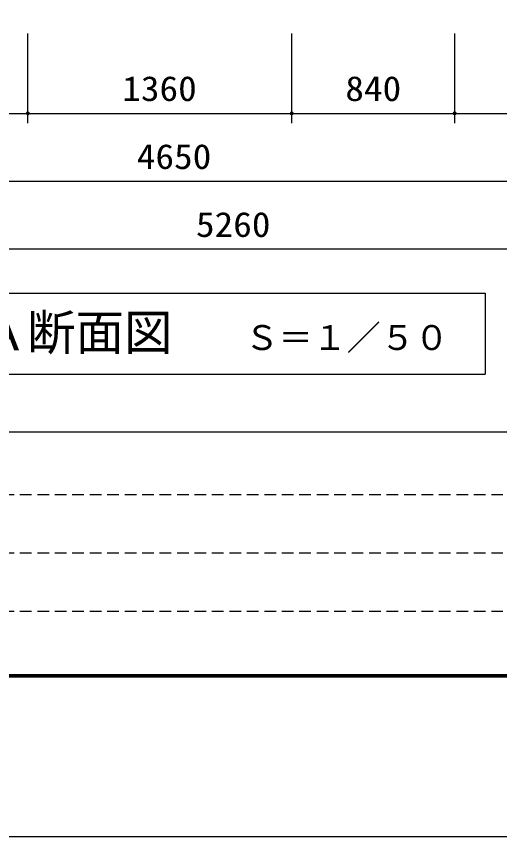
# Model space of a CAD drawing. Units: millimetres, scale not verified. Extents: x -14850 to 14850, y -10500 to 10500.
# Drawn here: x -7868 to -5377, y -10500 to -6276 of the extents above; entities that cross this region are included whole.
import ezdxf
from ezdxf.enums import TextEntityAlignment as Align

# ---------------------------------------------------------------- set-up
doc = ezdxf.new("R2010")
doc.units = ezdxf.units.MM
doc.header["$LTSCALE"] = 50
doc.linetypes.add('DASHED1', pattern=[1.8, 1.2, -0.6])
for name, color, linetype, lineweight in [('0-3_製作', 5, 'Continuous', 25), ('0-5_水管', 3, 'Continuous', 25), ('0-7_図面枠', 7, 'Continuous', 25), ('0-8_Axis_waku', 7, 'Continuous', 25)]:
    doc.layers.add(name, color=color, linetype=linetype, lineweight=lineweight)
doc.styles.add('ＭＳ ゴシック', font='')
doc.styles.get('ＭＳ ゴシック').set_extended_font_data('MS Gothic')

msp = doc.modelspace()

# ---------------------------------------------------------------- linework, layer by layer
at = {"layer": '0-3_製作', "color": 2}
for p, q in [((-7809, -6825.02), (-7809, -6364)), ((-6449, -6825.02), (-6449, -6364)), ((-5609, -6825.02), (-5609, -6364)), ((-9379, -6775.02), (-7809, -6775.02)), ((-7809, -6775.02), (-6449, -6775.02)), ((-6449, -6775.02), (-5609, -6775.02)), ((-5609, -6775.02), (-4729, -6775.02)), ((-9379, -7125.02), (-4729, -7125.02)), ((-4119, -7475.02), (-9379, -7475.02))]:
    msp.add_line(p, q, dxfattribs=at)
at = {"layer": '0-3_製作'}
for points in [[(-7818.98, -6774.39), (-7809, -6775.02), (-7819, -6775.02)], [(-7819, -6775.02), (-7810.87, -6784.84), (-7818.92, -6776.27)], [(-7819, -6775.02), (-7809.63, -6785), (-7810.87, -6784.84)], [(-7809, -6775.02), (-7809.63, -6785), (-7819, -6775.02)], [(-7818.82, -6773.14), (-7809, -6775.02), (-7818.98, -6774.39)], [(-7818.92, -6776.27), (-7812.09, -6784.53), (-7818.68, -6777.51)], [(-7818.92, -6776.27), (-7810.87, -6784.84), (-7812.09, -6784.53)], [(-7818.51, -6771.93), (-7809, -6775.02), (-7818.82, -6773.14)], [(-7818.68, -6777.51), (-7813.26, -6784.07), (-7818.3, -6778.7)], [(-7818.68, -6777.51), (-7812.09, -6784.53), (-7813.26, -6784.07)], [(-7818.05, -6770.76), (-7809, -6775.02), (-7818.51, -6771.93)], [(-7818.3, -6778.7), (-7814.36, -6783.46), (-7817.76, -6779.84)], [(-7818.3, -6778.7), (-7813.26, -6784.07), (-7814.36, -6783.46)], [(-7817.44, -6769.66), (-7809, -6775.02), (-7818.05, -6770.76)], [(-7817.76, -6779.84), (-7815.37, -6782.72), (-7817.09, -6780.9)], [(-7817.76, -6779.84), (-7814.36, -6783.46), (-7815.37, -6782.72)], [(-7816.7, -6768.64), (-7809, -6775.02), (-7817.44, -6769.66)], [(-7817.09, -6780.9), (-7815.37, -6782.72), (-7816.29, -6781.86)], [(-7815.84, -6767.73), (-7809, -6775.02), (-7816.7, -6768.64)], [(-7814.88, -6766.93), (-7809, -6775.02), (-7815.84, -6767.73)], [(-7814.88, -6766.93), (-7809, -6765.02), (-7809, -6775.02)], [(-7813.82, -6766.26), (-7809, -6765.02), (-7814.88, -6766.93)], [(-7812.68, -6765.72), (-7809, -6765.02), (-7813.82, -6766.26)], [(-7811.49, -6765.33), (-7809, -6765.02), (-7812.68, -6765.72)], [(-7810.25, -6765.1), (-7809, -6765.02), (-7811.49, -6765.33)], [(-7809, -6775.02), (-7809, -6785.02), (-7809.63, -6785)], [(-7809, -6765.02), (-7799, -6775.02), (-7809, -6775.02)], [(-7808.37, -6765.04), (-7799, -6775.02), (-7809, -6765.02)], [(-7809, -6775.02), (-7807.75, -6784.94), (-7809, -6785.02)], [(-7809, -6775.02), (-7806.51, -6784.7), (-7807.75, -6784.94)], [(-7809, -6775.02), (-7805.32, -6784.32), (-7806.51, -6784.7)], [(-7809, -6775.02), (-7804.18, -6783.78), (-7805.32, -6784.32)], [(-7809, -6775.02), (-7803.12, -6783.11), (-7804.18, -6783.78)], [(-7809, -6775.02), (-7802.15, -6782.31), (-7803.12, -6783.11)], [(-7799, -6775.02), (-7802.15, -6782.31), (-7809, -6775.02)], [(-7807.12, -6765.2), (-7799, -6775.02), (-7808.37, -6765.04)], [(-7807.12, -6765.2), (-7799.08, -6773.77), (-7799, -6775.02)], [(-7805.91, -6765.51), (-7799.08, -6773.77), (-7807.12, -6765.2)], [(-7805.91, -6765.51), (-7799.31, -6772.53), (-7799.08, -6773.77)], [(-7804.74, -6765.97), (-7799.31, -6772.53), (-7805.91, -6765.51)], [(-7804.74, -6765.97), (-7799.7, -6771.34), (-7799.31, -6772.53)], [(-7803.64, -6766.58), (-7799.7, -6771.34), (-7804.74, -6765.97)], [(-7803.64, -6766.58), (-7800.24, -6770.2), (-7799.7, -6771.34)], [(-7802.62, -6767.31), (-7800.24, -6770.2), (-7803.64, -6766.58)], [(-7802.62, -6767.31), (-7800.91, -6769.14), (-7800.24, -6770.2)], [(-7801.71, -6768.17), (-7800.91, -6769.14), (-7802.62, -6767.31)], [(-7799, -6775.02), (-7801.29, -6781.39), (-7802.15, -6782.31)], [(-7799, -6775.02), (-7800.56, -6780.38), (-7801.29, -6781.39)], [(-7799, -6775.02), (-7799.95, -6779.28), (-7800.56, -6780.38)], [(-7799, -6775.02), (-7799.49, -6778.11), (-7799.95, -6779.28)], [(-7799, -6775.02), (-7799.18, -6776.89), (-7799.49, -6778.11)], [(-7799, -6775.02), (-7799.02, -6775.65), (-7799.18, -6776.89)], [(-6458.98, -6774.39), (-6449, -6775.02), (-6459, -6775.02)], [(-6459, -6775.02), (-6449.63, -6785), (-6458.92, -6776.27)], [(-6459, -6775.02), (-6449, -6785.02), (-6449.63, -6785)], [(-6459, -6775.02), (-6449, -6775.02), (-6449, -6785.02)], [(-6458.82, -6773.14), (-6449, -6775.02), (-6458.98, -6774.39)], [(-6458.92, -6776.27), (-6450.87, -6784.84), (-6458.68, -6777.51)], [(-6458.92, -6776.27), (-6449.63, -6785), (-6450.87, -6784.84)], [(-6458.51, -6771.93), (-6449, -6775.02), (-6458.82, -6773.14)], [(-6458.68, -6777.51), (-6452.09, -6784.53), (-6458.3, -6778.7)], [(-6458.68, -6777.51), (-6450.87, -6784.84), (-6452.09, -6784.53)], [(-6458.05, -6770.76), (-6449, -6775.02), (-6458.51, -6771.93)], [(-6458.3, -6778.7), (-6453.26, -6784.07), (-6457.76, -6779.84)], [(-6458.3, -6778.7), (-6452.09, -6784.53), (-6453.26, -6784.07)], [(-6457.44, -6769.66), (-6449, -6775.02), (-6458.05, -6770.76)], [(-6457.76, -6779.84), (-6454.36, -6783.46), (-6457.09, -6780.9)], [(-6457.76, -6779.84), (-6453.26, -6784.07), (-6454.36, -6783.46)], [(-6456.7, -6768.64), (-6449, -6775.02), (-6457.44, -6769.66)], [(-6457.09, -6780.9), (-6455.37, -6782.72), (-6456.29, -6781.86)], [(-6457.09, -6780.9), (-6454.36, -6783.46), (-6455.37, -6782.72)], [(-6455.84, -6767.73), (-6449, -6775.02), (-6456.7, -6768.64)], [(-6455.84, -6767.73), (-6449, -6765.02), (-6449, -6775.02)], [(-6454.88, -6766.93), (-6449, -6765.02), (-6455.84, -6767.73)], [(-6453.82, -6766.26), (-6449, -6765.02), (-6454.88, -6766.93)], [(-6452.68, -6765.72), (-6449, -6765.02), (-6453.82, -6766.26)], [(-6451.49, -6765.33), (-6449, -6765.02), (-6452.68, -6765.72)], [(-6450.25, -6765.1), (-6449, -6765.02), (-6451.49, -6765.33)], [(-6449, -6765.02), (-6439, -6775.02), (-6449, -6775.02)], [(-6449, -6765.02), (-6439.08, -6773.77), (-6439, -6775.02)], [(-6448.37, -6765.04), (-6439.08, -6773.77), (-6449, -6765.02)], [(-6449, -6775.02), (-6447.75, -6784.94), (-6449, -6785.02)], [(-6449, -6775.02), (-6446.51, -6784.7), (-6447.75, -6784.94)], [(-6449, -6775.02), (-6445.32, -6784.32), (-6446.51, -6784.7)], [(-6449, -6775.02), (-6444.18, -6783.78), (-6445.32, -6784.32)], [(-6449, -6775.02), (-6443.12, -6783.11), (-6444.18, -6783.78)], [(-6449, -6775.02), (-6442.15, -6782.31), (-6443.12, -6783.11)], [(-6449, -6775.02), (-6441.29, -6781.39), (-6442.15, -6782.31)], [(-6439, -6775.02), (-6441.29, -6781.39), (-6449, -6775.02)], [(-6447.12, -6765.2), (-6439.08, -6773.77), (-6448.37, -6765.04)], [(-6447.12, -6765.2), (-6439.31, -6772.53), (-6439.08, -6773.77)], [(-6445.91, -6765.51), (-6439.31, -6772.53), (-6447.12, -6765.2)], [(-6445.91, -6765.51), (-6439.7, -6771.34), (-6439.31, -6772.53)], [(-6444.74, -6765.97), (-6439.7, -6771.34), (-6445.91, -6765.51)], [(-6444.74, -6765.97), (-6440.24, -6770.2), (-6439.7, -6771.34)], [(-6443.64, -6766.58), (-6440.24, -6770.2), (-6444.74, -6765.97)], [(-6443.64, -6766.58), (-6440.91, -6769.14), (-6440.24, -6770.2)], [(-6442.62, -6767.31), (-6440.91, -6769.14), (-6443.64, -6766.58)], [(-6442.62, -6767.31), (-6441.71, -6768.17), (-6440.91, -6769.14)], [(-6439, -6775.02), (-6440.56, -6780.38), (-6441.29, -6781.39)], [(-6439, -6775.02), (-6439.95, -6779.28), (-6440.56, -6780.38)], [(-6439, -6775.02), (-6439.49, -6778.11), (-6439.95, -6779.28)], [(-6439, -6775.02), (-6439.18, -6776.89), (-6439.49, -6778.11)], [(-6439, -6775.02), (-6439.02, -6775.65), (-6439.18, -6776.89)], [(-5618.98, -6774.39), (-5609, -6775.02), (-5619, -6775.02)], [(-5619, -6775.02), (-5609, -6775.02), (-5618.92, -6776.27)], [(-5618.82, -6773.14), (-5609, -6775.02), (-5618.98, -6774.39)], [(-5618.92, -6776.27), (-5609, -6775.02), (-5609, -6785.02)], [(-5618.92, -6776.27), (-5609.63, -6785), (-5618.68, -6777.51)], [(-5618.92, -6776.27), (-5609, -6785.02), (-5609.63, -6785)], [(-5618.51, -6771.93), (-5609, -6775.02), (-5618.82, -6773.14)], [(-5618.68, -6777.51), (-5610.87, -6784.84), (-5618.3, -6778.7)], [(-5618.68, -6777.51), (-5609.63, -6785), (-5610.87, -6784.84)], [(-5618.05, -6770.76), (-5609, -6775.02), (-5618.51, -6771.93)], [(-5618.3, -6778.7), (-5612.09, -6784.53), (-5617.76, -6779.84)], [(-5618.3, -6778.7), (-5610.87, -6784.84), (-5612.09, -6784.53)], [(-5617.44, -6769.66), (-5609, -6775.02), (-5618.05, -6770.76)], [(-5617.76, -6779.84), (-5613.26, -6784.07), (-5617.09, -6780.9)], [(-5617.76, -6779.84), (-5612.09, -6784.53), (-5613.26, -6784.07)], [(-5616.7, -6768.64), (-5609, -6775.02), (-5617.44, -6769.66)], [(-5617.09, -6780.9), (-5614.36, -6783.46), (-5616.29, -6781.86)], [(-5617.09, -6780.9), (-5613.26, -6784.07), (-5614.36, -6783.46)], [(-5615.84, -6767.73), (-5609, -6775.02), (-5616.7, -6768.64)], [(-5616.29, -6781.86), (-5614.36, -6783.46), (-5615.37, -6782.72)], [(-5615.84, -6767.73), (-5609, -6765.02), (-5609, -6775.02)], [(-5614.88, -6766.93), (-5609, -6765.02), (-5615.84, -6767.73)], [(-5613.82, -6766.26), (-5609, -6765.02), (-5614.88, -6766.93)], [(-5612.68, -6765.72), (-5609, -6765.02), (-5613.82, -6766.26)], [(-5611.48, -6765.33), (-5609, -6765.02), (-5612.68, -6765.72)], [(-5610.25, -6765.1), (-5609, -6765.02), (-5611.48, -6765.33)], [(-5609, -6765.02), (-5599, -6775.02), (-5609, -6775.02)], [(-5609, -6765.02), (-5599.08, -6773.77), (-5599, -6775.02)], [(-5609, -6765.02), (-5599.31, -6772.53), (-5599.08, -6773.77)], [(-5608.37, -6765.04), (-5599.31, -6772.53), (-5609, -6765.02)], [(-5609, -6775.02), (-5607.74, -6784.94), (-5609, -6785.02)], [(-5609, -6775.02), (-5606.51, -6784.7), (-5607.74, -6784.94)], [(-5609, -6775.02), (-5605.32, -6784.32), (-5606.51, -6784.7)], [(-5609, -6775.02), (-5604.18, -6783.78), (-5605.32, -6784.32)], [(-5609, -6775.02), (-5603.12, -6783.11), (-5604.18, -6783.78)], [(-5609, -6775.02), (-5602.15, -6782.31), (-5603.12, -6783.11)], [(-5609, -6775.02), (-5601.29, -6781.39), (-5602.15, -6782.31)], [(-5609, -6775.02), (-5600.55, -6780.38), (-5601.29, -6781.39)], [(-5599, -6775.02), (-5600.55, -6780.38), (-5609, -6775.02)], [(-5607.12, -6765.2), (-5599.31, -6772.53), (-5608.37, -6765.04)], [(-5607.12, -6765.2), (-5599.7, -6771.34), (-5599.31, -6772.53)], [(-5605.91, -6765.51), (-5599.7, -6771.34), (-5607.12, -6765.2)], [(-5605.91, -6765.51), (-5600.24, -6770.2), (-5599.7, -6771.34)], [(-5604.74, -6765.97), (-5600.24, -6770.2), (-5605.91, -6765.51)], [(-5604.74, -6765.97), (-5600.91, -6769.14), (-5600.24, -6770.2)], [(-5603.64, -6766.58), (-5600.91, -6769.14), (-5604.74, -6765.97)], [(-5603.64, -6766.58), (-5601.71, -6768.17), (-5600.91, -6769.14)], [(-5602.62, -6767.31), (-5601.71, -6768.17), (-5603.64, -6766.58)], [(-5599, -6775.02), (-5599.95, -6779.28), (-5600.55, -6780.38)], [(-5599, -6775.02), (-5599.49, -6778.11), (-5599.95, -6779.28)], [(-5599, -6775.02), (-5599.18, -6776.89), (-5599.49, -6778.11)], [(-5599, -6775.02), (-5599.02, -6775.65), (-5599.18, -6776.89)]]:
    msp.add_solid(points, dxfattribs=at)
at = {"layer": '0-5_水管'}
msp.add_line((-8784.62, -8117.95), (-5451.29, -8117.95), dxfattribs=at)
msp.add_lwpolyline([(-8784.62, -7701.28), (-5451.29, -7701.28), (-5451.29, -8117.95)], dxfattribs=at)
at = {"layer": '0-7_図面枠'}
msp.add_lwpolyline([(-14850, -10500), (14850, -10500), (14850, 10500), (-14850, 10500)], close=True, dxfattribs=at)
at = {"layer": '0-8_Axis_waku'}
for p, q in [((-12950, -8415), (14000, -8415)), ((14008, -9673.01), (-12958, -9673.01)), ((14007, -9672.01), (-12957, -9672.01)), ((14006, -9671.01), (-12956, -9671.01)), ((14005, -9670.01), (-12955, -9670.01)), ((14004, -9669.01), (-12954, -9669.01)), ((14003, -9668.01), (-12953, -9668.01)), ((14002, -9667.01), (-12952, -9667.01)), ((14001, -9666.01), (-12951, -9666.01)), ((-12950, -9665), (14000, -9665)), ((14014, -9679.01), (-12964, -9679.01)), ((14013, -9678.01), (-12963, -9678.01)), ((14012, -9677.01), (-12962, -9677.01)), ((14011, -9676.01), (-12961, -9676.01)), ((14010, -9675.01), (-12960, -9675.01)), ((14009, -9674.01), (-12959, -9674.01))]:
    msp.add_line(p, q, dxfattribs=at)
at = {"layer": '0-8_Axis_waku', "linetype": 'DASHED1'}
for p, q in [((400, -8740), (-12950, -8740)), ((400, -9040), (-12950, -9040)), ((400, -9340), (-12950, -9340))]:
    msp.add_line(p, q, dxfattribs=at)

# ---------------------------------------------------------------- texts
at = {"layer": '0-3_製作', "color": 4, "style": 'ＭＳ ゴシック', "width": 1.1}
for s, p in [('1360', (-7322.75, -6750.02)), ('840', (-6172.75, -6750.02)), ('4650', (-7247.75, -7100.02)), ('5260', (-6942.75, -7450.02))]:
    msp.add_text(s, height=128.4, dxfattribs=at).set_placement(p, align=Align.BOTTOM_LEFT)
at = {"layer": '0-5_水管', "color": 4, "style": 'ＭＳ ゴシック'}
for s, height, p in [('Ａ－Ａ断面図', 183.3, (-8563.15, -8049.68)), ('Ｓ＝１／５０', 128.4, (-6690.85, -8032.4))]:
    msp.add_text(s, height=height, dxfattribs=at).set_placement(p, align=Align.BOTTOM_LEFT)

doc.saveas('drawing.dxf')
